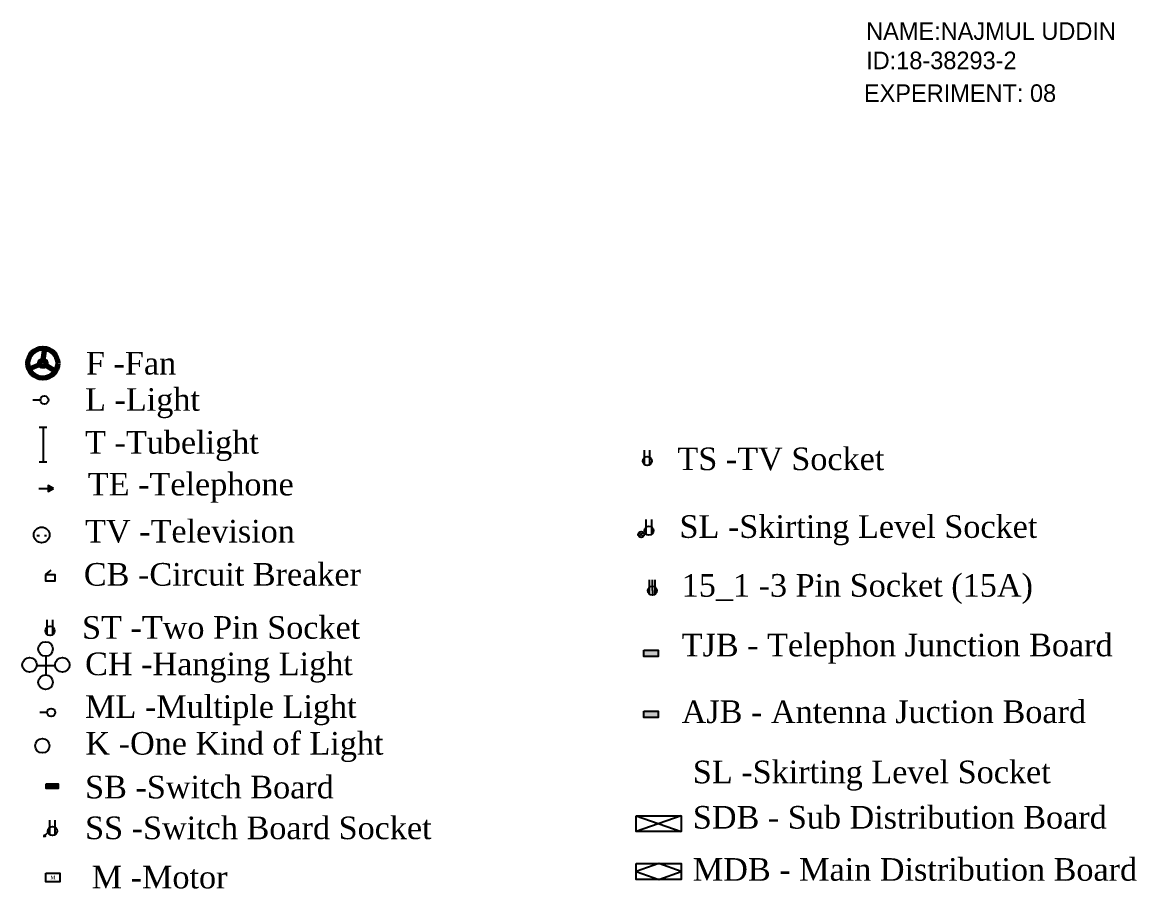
# Model space of a CAD drawing. Header units: inches. Extents: x -1325 to 3116, y -95 to 942.
# Drawn here: x -1325 to -439, y -35 to 655 of the extents above; entities that cross this region are included whole.
import ezdxf

# ---------------------------------------------------------------- set-up
doc = ezdxf.new("R2010")
doc.units = ezdxf.units.IN
doc.header["$MEASUREMENT"] = 0

msp = doc.modelspace()

# ---------------------------------------------------------------- hatches: boundary and pattern name
h = msp.add_hatch(color=256)
h.set_gradient(one_color=1, tint=1)
h.paths.add_polyline_path([(-1300.79, 283.9), (-1304.89, 286.27), (-1304.89, 281.53)])
h = msp.add_hatch(color=256)
h.set_gradient(color1=(129, 169, 10), color2=(107, 140, 8), one_color=1, tint=0.29, name='SPHERICAL')
h.paths.add_polyline_path([(-831.09, 155.24), (-819.57, 155.24), (-819.57, 150.14), (-831.09, 150.14)])
h = msp.add_hatch(color=256)
h.set_gradient(color1=(27, 71, 152), color2=(32, 85, 182), one_color=1, tint=0.42, name='SPHERICAL')
h.paths.add_polyline_path([(-831.09, 106.65), (-819.57, 106.65), (-819.57, 101.55), (-831.09, 101.55)])
h = msp.add_hatch(color=256)
h.set_gradient(color1=(131, 145, 143), color2=(117, 132, 130), one_color=1, tint=0.49, name='SPHERICAL')
h.paths.add_polyline_path([(-1306.41, 48.78), (-1297.09, 48.78), (-1297.09, 45.11), (-1306.41, 45.11)])
h = msp.add_hatch(color=256)
h.set_gradient(color1=(7, 8, 8), color2=(28, 33, 33), one_color=1, tint=0.12, name='SPHERICAL')
h.paths.add_polyline_path([(-1308.12, 8.18), (-1308.43, 6.76), (-1307.05, 7.2)])

# ---------------------------------------------------------------- linework, layer by layer
at = {"lineweight": 70}
for p, q in [((-1308.8, 386.01), (-1307.55, 395.36)), ((-1311.38, 382.52), (-1320.01, 378.73)), ((-1307.08, 382.21), (-1299.09, 377.18))]:
    msp.add_line(p, q, dxfattribs=at)
for p, q in [((-1311.12, 354.23), (-1316.99, 354.23)), ((-1312.18, 332.75), (-1305.88, 332.75)), ((-1308.92, 332.75), (-1308.92, 304.99)), ((-830.62, 302.89), (-830.62, 314.42)), ((-826.19, 302.86), (-826.19, 314.42)), ((-1312.18, 304.96), (-1305.88, 304.96)), ((-1312.42, 283.9), (-1303.53, 283.9)), ((-829.24, 247.54), (-829.24, 259.06)), ((-824.81, 247.5), (-824.81, 259.06)), ((-835.01, 248.77), (-831.56, 245.62)), ((-833.2, 247.29), (-831.44, 248.83)), ((-1313.9, 246.56), (-1311.9, 246.56)), ((-1307.84, 246.56), (-1306.2, 246.56)), ((-835.01, 245.82), (-833.2, 247.29)), ((-833.2, 247.29), (-833.2, 247.29)), ((-1306.75, 215.5), (-1302.59, 218.81)), ((-826.51, 199.71), (-826.51, 211.24)), ((-824.27, 202.54), (-824.27, 211.24)), ((-822.08, 199.68), (-822.08, 211.24)), ((-824.27, 202.54), (-824.27, 198.94)), ((-1305.63, 167.73), (-1305.63, 179.25)), ((-1301.2, 167.69), (-1301.2, 179.25)), ((-1313.93, 143), (-1299.41, 143)), ((-1306.84, 150.32), (-1306.84, 135.44)), ((-1305.75, 105.62), (-1311.62, 105.62)), ((-1303.71, 8.42), (-1303.71, 19.95)), ((-1299.28, 8.39), (-1299.28, 19.95)), ((-837.07, 23.45), (-801.44, 10.75)), ((-801.44, 23.45), (-837.07, 10.75)), ((-1304.93, 10.24), (-1307.57, 7.67)), ((-819.26, -14.71), (-837.07, -21.06)), ((-801.44, -21.06), (-819.26, -14.71)), ((-837.07, -21.06), (-819.26, -27.41)), ((-819.26, -27.41), (-801.44, -21.06))]:
    msp.add_line(p, q)
for points in [[(-1300.79, 283.9), (-1304.89, 286.27), (-1304.89, 281.53)], [(-1306.75, 215.5), (-1299.7, 215.5), (-1299.7, 209.96), (-1306.75, 209.96)], [(-831.09, 155.24), (-819.57, 155.24), (-819.57, 150.14), (-831.09, 150.14)], [(-831.09, 106.65), (-819.57, 106.65), (-819.57, 101.55), (-831.09, 101.55)], [(-1306.41, 48.78), (-1297.09, 48.78), (-1297.09, 45.11), (-1306.41, 45.11)], [(-837.07, 23.45), (-801.44, 23.45), (-801.44, 10.75), (-837.07, 10.75)], [(-1308.12, 8.18), (-1308.43, 6.76), (-1307.05, 7.2)], [(-837.07, -14.71), (-801.44, -14.71), (-801.44, -27.41), (-837.07, -27.41)], [(-1306.75, -22.35), (-1295.65, -22.35), (-1295.65, -29.2), (-1306.75, -29.2)]]:
    msp.add_lwpolyline(points, close=True)
for radius in [11.9, 2.47]:
    msp.add_circle((-1309.14, 383.56), radius, dxfattribs=at)
for centre, radius in [((-1307.89, 354.23), 3.24), ((-828.38, 305.72), 3.61), ((-828.38, 305.72), 3.61), ((-1310.11, 246.9), 6.26), ((-833.2, 247.29), 2.34), ((-827.01, 250.37), 3.61), ((-827.01, 250.37), 3.61), ((-824.27, 202.54), 3.61), ((-824.27, 202.54), 3.61), ((-1303.39, 170.56), 3.61), ((-1303.39, 170.56), 3.61), ((-1307, 156.12), 5.79), ((-1319.71, 143.49), 5.79), ((-1293.64, 143.49), 5.79), ((-1307, 129.65), 5.79), ((-1302.52, 105.62), 3.24), ((-1309.55, 79.05), 5.71), ((-1301.47, 11.25), 3.61), ((-1301.47, 11.25), 3.61)]:
    msp.add_circle(centre, radius)

# ---------------------------------------------------------------- texts
for s, p in [('NAME:NAJMUL UDDIN', (-654.22, 640.88)), ('ID:18-38293-2', (-654.22, 617.54)), ('EXPERIMENT: 08', (-656, 591.5))]:
    msp.add_text(s, height=14).set_placement(p)
at = {"char_height": 18, "attachment_point": 1}
for s, insert, width in [('{\\fTimes New Roman|b0|i0|c0|p18;F -Fan}', (-1274.84, 392.54), 122.9725), ('{\\fTimes New Roman|b0|i0|c0|p18;L -Light}', (-1275.54, 363.68), 122.9725), ('{\\fTimes New Roman|b0|i0|c0|p18;T -Tubelight}', (-1275.54, 329.57), 182.7544), ('{\\fTimes New Roman|b0|i0|c0|p18;TS -TV Socket}', (-804.35, 316.44), 285.2657), ('{\\fTimes New Roman|b0|i0|c0|p18;TE -Telephone}', (-1273.37, 296.3), 219.1102), ('{\\fTimes New Roman|b0|i0|c0|p18;TV -Television}', (-1275.54, 258.85), 219.1102), ('{\\fTimes New Roman|b0|i0|c0|p18;SL -Skirting Level Socket}', (-802.69, 262.56), 380.1553), ('{\\fTimes New Roman|b0|i0|c0|p18;CB -Circuit Breaker}', (-1276.54, 224.52), 305.1661), ('{\\fTimes New Roman|b0|i0|c0|p18;15_1 -3 Pin Socket (15A)}', (-800.96, 215.76), 380.1553), ('{\\fTimes New Roman|b0|i0|c0|p18;ST -Two Pin Socket}', (-1277.96, 182.26), 302.2715), ('{\\fTimes New Roman|b0|i0|c0|p18;TJB - Telephon Junction Board}', (-800.96, 168.27), 470.1247), ('{\\fTimes New Roman|b0|i0|c0|p18;CH -Hanging Light}', (-1275.54, 153.28), 285.2657), ('{\\fTimes New Roman|b0|i0|c0|p18;ML -Multiple Light}', (-1275.54, 119.31), 285.2657), ('{\\fTimes New Roman|b0|i0|c0|p18;AJB - Antenna Juction Board}', (-800.96, 115.19), 431.0015), ('{\\fTimes New Roman|b0|i0|c0|p18;K -One Kind of Light}', (-1275.25, 90.04), 310.8634), ('{\\fTimes New Roman|b0|i0|c0|p18;SL -Skirting Level Socket}', (-792.08, 67.26), 380.1553), ('{\\fTimes New Roman|b0|i0|c0|p18;SB -Switch Board}', (-1275.54, 55.22), 285.2657), ('{\\fTimes New Roman|b0|i0|c0|p18;SDB - Sub Distribution Board}', (-792.08, 31.17), 441.2726), ('{\\fTimes New Roman|b0|i0|c0|p18;SS -Switch Board Socket}', (-1275.54, 22.76), 367.5734), ('{\\fTimes New Roman|b0|i0|c0|p18;M -Motor}', (-1270.26, -16.4), 145.7282), ('{\\fTimes New Roman|b0|i0|c0|p18;MDB - Main Distribution Board}', (-792.08, -10.32), 467.1801)]:
    msp.add_mtext(s, dxfattribs=dict(at, insert=insert, width=width))
at = {"insert": (-1303.16, -24.18), "char_height": 3, "attachment_point": 1}
msp.add_mtext('{\\fTimes New Roman|b0|i0|c0|p18;M}', dxfattribs=at)

doc.saveas('drawing.dxf')
